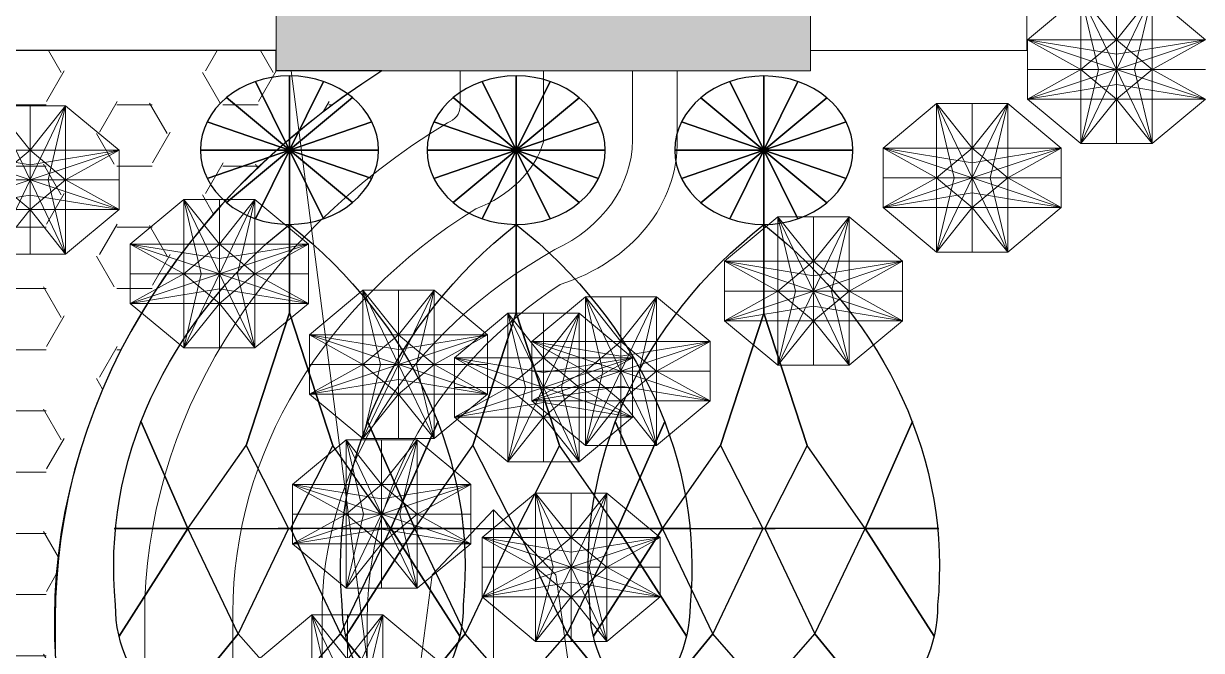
# Model space of a CAD drawing. Header units: inches. Extents: x 193287 to 241687, y 437648 to 550079.
# Drawn here: x 234515.65 to 234555.34, y 465389.94 to 465411.05 of the extents above; entities that cross this region are included whole.
import ezdxf

# ---------------------------------------------------------------- set-up
doc = ezdxf.new("R2010")
doc.units = ezdxf.units.IN
doc.header["$MEASUREMENT"] = 0
doc.linetypes.add('HIDDEN', pattern=[0.375, 0.25, -0.125])
doc.layers.add('CQ SPOT DETAIL DIMENSION', color=9, linetype='Continuous')
doc.layers.add('E-LITE-FIXT-NORM-CEILING', color=3, linetype='Continuous')

# ---------------------------------------------------------------- blocks, each defined once
blk = doc.blocks.new('CRYSTAL ALMOND')
at = {"color": 4}
for p, q in [((16643.04392548388, 3698.136794871885), (16650.69759413118, 3716.614385522109)), ((16650.69759413117, 3698.136794871885), (16643.04392548387, 3716.614385522109)), ((16650.69759413118, 3716.614385522109), (16643.04392548388, 3698.136794871885)), ((16643.04392548388, 3716.614385522107), (16650.69759413117, 3698.136794871882)), ((16646.87075980753, 3697.375590196999), (16646.87075980753, 3717.375590196996)), ((16646.87075980753, 3717.375590196996), (16646.87075980753, 3697.375590196999)), ((16639.79969199566, 3700.30452238513), (16653.94182761939, 3714.446658008861)), ((16653.94182761939, 3700.30452238513), (16639.79969199566, 3714.446658008861)), ((16653.9418276194, 3714.446658008863), (16639.79969199566, 3700.304522385133)), ((16639.79969199566, 3714.446658008863), (16653.94182761939, 3700.304522385132)), ((16637.63196448241, 3703.548755873348), (16656.10955513264, 3711.202424520648)), ((16656.10955513264, 3703.548755873345), (16637.63196448241, 3711.202424520647)), ((16656.10955513264, 3711.202424520646), (16637.63196448241, 3703.548755873344)), ((16637.63196448241, 3711.202424520648), (16656.10955513264, 3703.548755873346)), ((16636.87075980752, 3707.375590196996), (16656.87075980752, 3707.375590196996)), ((16656.87075980752, 3707.375590196996), (16636.87075980752, 3707.375590196996)), ((16627.19847976042, 3656.410555810113), (16648.12835971581, 3656.41055581011)), ((16666.54303985463, 3656.41055581011), (16645.61315989925, 3656.41055581011))]:
    blk.add_line(p, q, dxfattribs=at)
for points in [[(16646.87075980753, 3625.35748944595), (16646.87075980753, 3634.379865420907), (16641.13501732991, 3642.207152487384), (16635.47711062292, 3656.412236164359), (16630.17234510371, 3670.845049834504), (16635.47711062292, 3656.412236164359), (16642.00545440183, 3667.573356105111), (16646.87075980753, 3685.441208679175), (16646.87075980753, 3697.375590196993), (16646.87075980753, 3685.441208679175), (16642.00545440183, 3667.573356105111), (16646.75373299187, 3656.41055581011), (16641.13501732991, 3642.207152487384), (16633.58700076425, 3631.139002675256), (16641.13501732991, 3642.207152487384), (16635.47711062292, 3656.412236164359), (16627.73279780014, 3641.910013242532), (16635.47711062292, 3656.412236164359), (16627.19847976042, 3656.410555810113), (16646.75373299187, 3656.41055581011)], [(16646.87075980753, 3625.35748944595), (16646.87075980753, 3634.379865420907), (16652.60650228513, 3642.207152487384), (16658.26440899214, 3656.412236164357), (16663.56917451133, 3670.845049834504), (16658.26440899214, 3656.412236164357), (16651.73606521323, 3667.57335610511), (16646.87075980753, 3685.441208679175), (16646.87075980753, 3697.375590196993), (16646.87075980753, 3685.441208679175), (16651.73606521323, 3667.57335610511), (16646.98778662319, 3656.41055581011), (16652.60650228513, 3642.207152487384), (16660.1545188508, 3631.139002675254), (16652.60650228513, 3642.207152487384), (16658.26440899214, 3656.412236164357), (16666.00872181491, 3641.91001324253), (16658.26440899214, 3656.412236164357), (16666.54303985463, 3656.41055581011), (16646.98778662319, 3656.41055581011)]]:
    blk.add_lwpolyline(points, dxfattribs=at)
blk.add_circle((16646.87075980753, 3707.375590196996), 10, dxfattribs=at)
for centre, radius, start, end in [((16690.90522843881, 3651.250802662294), 63.76935355451035, 133.6718501951636, 184.618937128605), ((16602.83629117625, 3651.250802662295), 63.76935355451035, 355.3810628713922, 46.32814980483348), ((16647.91205246385, 3645.901307439538), 20.57019076600424, 179.4032131307408, 267.0983650391007), ((16645.8294671512, 3645.901307439538), 20.57019076600424, 272.9016349608965, 0.5967868692562939)]:
    blk.add_arc(centre, radius, start, end, dxfattribs=at)
blk = doc.blocks.new('COLIER')
at = {"color": 4, "lineweight": 0}
for p, q in [((8122.635369488113, 3313.727968507738), (8116.635369488116, 3307.727968507737)), ((8122.635369488116, 3313.727968507737), (8122.635369488116, 3293.727968507738)), ((8130.635369488116, 3313.727968507737), (8122.635369488113, 3313.727968507738)), ((8122.635369488113, 3313.727968507738), (8126.635369488113, 3307.727968507737)), ((8122.635369488116, 3313.727968507732), (8124.606836074135, 3303.727968507737)), ((8126.635369488117, 3303.727968507737), (8122.635369488113, 3313.727968507738)), ((8126.635369488117, 3313.727968507737), (8126.635369488117, 3293.727968507738)), ((8130.635369488119, 3313.727968507735), (8126.635369488117, 3307.727968507737)), ((8126.635369488112, 3303.727968507737), (8130.635369488119, 3313.727968507735)), ((8130.635369488116, 3313.72796850773), (8128.663902902094, 3303.727968507736)), ((8130.635369488116, 3313.727968507737), (8130.635369488116, 3293.727968507738)), ((8136.635369488116, 3307.727968507737), (8130.635369488116, 3313.727968507737)), ((8136.635369488116, 3307.727968507737), (8116.635369488116, 3307.727968507737)), ((8116.635369488116, 3307.727968507737), (8116.635369488116, 3299.727968507738)), ((8116.635369488113, 3307.727968507743), (8122.635369488113, 3303.727968507737)), ((8116.63536948812, 3307.72796850774), (8126.635369488113, 3305.756501921714)), ((8126.635369488112, 3303.727968507732), (8116.635369488113, 3307.727968507743)), ((8126.635369488117, 3307.727968507734), (8122.635369488113, 3303.727968507735)), ((8136.635369488114, 3307.72796850774), (8126.63536948812, 3305.756501921714)), ((8126.635369488123, 3303.727968507732), (8136.63536948812, 3307.727968507743)), ((8130.635369488116, 3303.72796850774), (8126.635369488117, 3307.727968507734)), ((8136.63536948812, 3307.727968507743), (8130.635369488123, 3303.727968507737)), ((8136.635369488116, 3299.727968507738), (8136.635369488116, 3307.727968507737)), ((8136.635369488116, 3303.727968507737), (8116.635369488116, 3303.727968507737)), ((8116.635369488113, 3299.727968507738), (8122.635369488113, 3303.727968507735)), ((8126.635369488112, 3303.727968507737), (8116.635369488113, 3299.727968507738)), ((8122.635369488116, 3293.727968507744), (8124.606836074135, 3303.727968507737)), ((8126.635369488117, 3303.727968507737), (8122.635369488113, 3293.727968507737)), ((8122.635369488113, 3303.727968507735), (8126.635369488117, 3299.727968507741)), ((8126.635369488112, 3303.727968507737), (8130.635369488119, 3293.72796850774)), ((8126.635369488123, 3303.727968507737), (8136.635369488123, 3299.727968507738)), ((8126.635369488117, 3299.727968507741), (8130.635369488123, 3303.727968507735)), ((8130.635369488116, 3293.727968507746), (8128.663902902094, 3303.72796850774)), ((8136.635369488123, 3299.727968507738), (8130.635369488123, 3303.727968507735)), ((8116.635369488116, 3299.727968507741), (8126.635369488112, 3301.699435093754)), ((8136.635369488116, 3299.727968507741), (8126.635369488123, 3301.699435093754)), ((8136.635369488116, 3299.727968507738), (8116.635369488116, 3299.727968507738)), ((8116.635369488116, 3299.727968507738), (8122.635369488116, 3293.727968507738)), ((8122.635369488113, 3293.727968507737), (8126.635369488113, 3299.727968507737)), ((8130.635369488119, 3293.72796850774), (8126.635369488117, 3299.727968507737)), ((8130.635369488114, 3293.727968507738), (8136.635369488116, 3299.727968507738)), ((8140.805288664615, 3296.674644288152), (8134.805288664616, 3290.674644288152)), ((8140.805288664616, 3296.674644288152), (8140.805288664616, 3276.674644288153)), ((8148.805288664616, 3296.674644288152), (8140.805288664615, 3296.674644288152)), ((8140.805288664615, 3296.674644288152), (8144.805288664612, 3290.674644288152)), ((8140.805288664616, 3296.674644288148), (8142.776755250634, 3286.674644288152)), ((8144.805288664619, 3286.674644288152), (8140.805288664615, 3296.674644288152)), ((8144.805288664619, 3296.674644288152), (8144.805288664619, 3276.674644288153)), ((8148.80528866462, 3296.67464428815), (8144.805288664619, 3290.674644288152)), ((8144.805288664612, 3286.674644288152), (8148.80528866462, 3296.67464428815)), ((8148.805288664616, 3296.674644288144), (8146.833822078596, 3286.674644288151)), ((8148.805288664616, 3296.674644288152), (8148.805288664616, 3276.674644288153)), ((8154.805288664616, 3290.674644288152), (8148.805288664616, 3296.674644288152)), ((8122.635369488116, 3293.727968507738), (8130.635369488114, 3293.727968507738)), ((8154.805288664616, 3290.674644288152), (8134.805288664616, 3290.674644288152)), ((8134.805288664616, 3290.674644288152), (8134.805288664616, 3282.674644288153)), ((8134.805288664615, 3290.674644288158), (8140.805288664612, 3286.674644288152)), ((8134.805288664622, 3290.674644288155), (8144.805288664612, 3288.703177702129)), ((8144.805288664612, 3286.674644288146), (8134.805288664615, 3290.674644288158)), ((8144.805288664619, 3290.674644288149), (8140.805288664612, 3286.67464428815)), ((8154.805288664616, 3290.674644288155), (8144.80528866462, 3288.703177702129)), ((8144.805288664622, 3286.674644288146), (8154.80528866462, 3290.674644288158)), ((8148.805288664616, 3286.674644288154), (8144.805288664619, 3290.674644288149)), ((8154.80528866462, 3290.674644288158), (8148.805288664624, 3286.674644288152)), ((8154.805288664616, 3282.674644288153), (8154.805288664616, 3290.674644288152)), ((8119.507125325277, 3289.505051814184), (8113.507125325281, 3283.505051814183)), ((8119.507125325284, 3289.505051814183), (8119.507125325284, 3269.505051814184)), ((8127.507125325282, 3289.505051814183), (8119.507125325277, 3289.505051814184)), ((8119.507125325277, 3289.505051814184), (8123.50712532528, 3283.505051814183)), ((8119.507125325284, 3289.505051814177), (8121.478591911296, 3279.505051814183)), ((8123.507125325282, 3279.505051814183), (8119.507125325277, 3289.505051814184)), ((8123.507125325282, 3289.505051814183), (8123.507125325282, 3269.505051814184)), ((8127.507125325285, 3289.505051814181), (8123.507125325282, 3283.505051814183)), ((8123.507125325274, 3279.505051814183), (8127.507125325285, 3289.505051814181)), ((8127.507125325282, 3289.505051814175), (8125.535658739259, 3279.505051814183)), ((8127.507125325282, 3289.505051814183), (8127.507125325282, 3269.505051814184)), ((8133.507125325282, 3283.505051814183), (8127.507125325282, 3289.505051814183)), ((8154.805288664616, 3286.674644288152), (8134.805288664616, 3286.674644288152)), ((8134.805288664612, 3282.674644288153), (8140.805288664612, 3286.67464428815)), ((8144.805288664612, 3286.674644288152), (8134.805288664612, 3282.674644288153)), ((8140.805288664616, 3276.674644288159), (8142.776755250634, 3286.674644288152)), ((8144.805288664619, 3286.674644288152), (8140.805288664615, 3276.674644288152)), ((8140.805288664612, 3286.67464428815), (8144.805288664619, 3282.674644288157)), ((8144.805288664612, 3286.674644288152), (8148.80528866462, 3276.674644288155)), ((8144.805288664622, 3286.674644288152), (8154.805288664624, 3282.674644288153)), ((8144.805288664619, 3282.674644288157), (8148.805288664624, 3286.67464428815)), ((8148.805288664616, 3276.67464428816), (8146.833822078596, 3286.674644288154)), ((8154.805288664624, 3282.674644288153), (8148.805288664624, 3286.67464428815)), ((8134.805288664616, 3282.674644288157), (8144.805288664612, 3284.646110874169)), ((8154.805288664616, 3282.674644288157), (8144.805288664622, 3284.646110874169)), ((8133.507125325282, 3283.505051814183), (8113.507125325281, 3283.505051814183)), ((8113.507125325281, 3283.505051814183), (8113.507125325281, 3275.505051814184)), ((8113.507125325281, 3283.505051814189), (8119.507125325275, 3279.505051814183)), ((8113.507125325285, 3283.505051814187), (8123.50712532528, 3281.533585228161)), ((8123.507125325274, 3279.505051814178), (8113.507125325281, 3283.505051814189)), ((8123.507125325282, 3283.505051814179), (8119.507125325275, 3279.505051814182)), ((8133.507125325278, 3283.505051814187), (8123.507125325285, 3281.533585228161)), ((8123.507125325287, 3279.505051814178), (8133.507125325285, 3283.505051814189)), ((8127.507125325282, 3279.505051814184), (8123.507125325282, 3283.505051814179)), ((8133.507125325285, 3283.505051814189), (8127.507125325287, 3279.505051814183)), ((8133.507125325282, 3275.505051814184), (8133.507125325282, 3283.505051814183)), ((8154.805288664616, 3282.674644288153), (8134.805288664616, 3282.674644288153)), ((8134.805288664616, 3282.674644288153), (8140.805288664616, 3276.674644288153)), ((8140.805288664615, 3276.674644288152), (8144.805288664612, 3282.674644288152)), ((8148.80528866462, 3276.674644288155), (8144.805288664619, 3282.674644288152)), ((8148.805288664616, 3276.674644288153), (8154.805288664616, 3282.674644288153)), ((8133.507125325282, 3279.505051814183), (8113.507125325281, 3279.505051814183)), ((8113.507125325275, 3275.505051814184), (8119.507125325275, 3279.505051814182)), ((8123.507125325274, 3279.505051814183), (8113.507125325275, 3275.505051814184)), ((8119.507125325284, 3269.505051814189), (8121.478591911296, 3279.505051814183)), ((8123.507125325282, 3279.505051814183), (8119.507125325277, 3269.505051814184)), ((8119.507125325275, 3279.505051814182), (8123.507125325282, 3275.505051814189)), ((8123.507125325274, 3279.505051814183), (8127.507125325285, 3269.505051814185)), ((8123.507125325287, 3279.505051814183), (8133.507125325287, 3275.505051814184)), ((8123.507125325282, 3275.505051814189), (8127.507125325287, 3279.505051814182)), ((8127.507125325282, 3269.505051814192), (8125.535658739259, 3279.505051814184)), ((8133.507125325287, 3275.505051814184), (8127.507125325287, 3279.505051814182)), ((8113.507125325281, 3275.505051814187), (8123.507125325274, 3277.476518400201)), ((8133.507125325282, 3275.505051814187), (8123.507125325287, 3277.476518400201)), ((8140.805288664616, 3276.674644288153), (8148.805288664616, 3276.674644288153)), ((8133.507125325282, 3275.505051814184), (8113.507125325281, 3275.505051814184)), ((8113.507125325281, 3275.505051814184), (8119.507125325284, 3269.505051814184)), ((8119.507125325277, 3269.505051814184), (8123.50712532528, 3275.505051814184)), ((8127.507125325285, 3269.505051814185), (8123.507125325282, 3275.505051814184)), ((8127.507125325278, 3269.505051814184), (8133.507125325282, 3275.505051814184)), ((8138.654357537393, 3267.092010030751), (8144.654357537393, 3273.09201003075)), ((8144.654357537393, 3273.09201003075), (8144.654357537393, 3253.092010030751)), ((8144.654357537393, 3273.09201003075), (8152.654357537395, 3273.09201003075)), ((8144.654357537389, 3273.09201003075), (8148.654357537393, 3267.092010030751)), ((8144.654357537393, 3273.092010030743), (8146.625824123415, 3263.092010030749)), ((8148.654357537399, 3263.092010030751), (8144.654357537389, 3273.09201003075)), ((8148.654357537393, 3273.09201003075), (8148.654357537393, 3253.092010030751)), ((8152.654357537395, 3273.09201003075), (8148.654357537395, 3267.092010030751)), ((8148.654357537393, 3263.092010030751), (8152.654357537395, 3273.09201003075)), ((8152.654357537392, 3273.092010030744), (8150.682890951376, 3263.092010030751)), ((8152.654357537392, 3273.09201003075), (8152.654357537392, 3253.092010030751)), ((8152.654357537395, 3273.09201003075), (8158.654357537392, 3267.092010030751)), ((8119.507125325284, 3269.505051814184), (8127.507125325278, 3269.505051814184))]:
    blk.add_line(p, q, dxfattribs=at)
blk = doc.blocks.new('COLIER4')
at = {"color": 4, "lineweight": 0}
for p, q in [((7937.090525319296, 3217.710904059848), (7931.090525319298, 3211.710904059847)), ((7937.0905253193, 3217.710904059847), (7937.0905253193, 3197.710904059848)), ((7937.090525319296, 3217.710904059848), (7941.090525319296, 3211.710904059847)), ((7937.0905253193, 3217.710904059841), (7939.061991905316, 3207.710904059847)), ((7941.0905253193, 3207.710904059847), (7937.090525319296, 3217.710904059848)), ((7941.0905253193, 3217.710904059847), (7941.0905253193, 3197.710904059848)), ((7945.090525319303, 3217.710904059845), (7941.0905253193, 3211.710904059847)), ((7941.090525319293, 3207.710904059847), (7945.090525319303, 3217.710904059845)), ((7945.0905253193, 3217.710904059839), (7943.119058733278, 3207.710904059847)), ((7945.0905253193, 3217.710904059847), (7945.0905253193, 3197.710904059848)), ((7951.0905253193, 3211.710904059847), (7945.0905253193, 3217.710904059847)), ((7951.0905253193, 3211.710904059847), (7931.090525319298, 3211.710904059847)), ((7931.090525319294, 3211.710904059853), (7937.090525319293, 3207.710904059847)), ((7931.090525319301, 3211.71090405985), (7941.090525319296, 3209.739437473825)), ((7941.090525319293, 3207.710904059843), (7931.090525319294, 3211.710904059853)), ((7941.0905253193, 3211.710904059843), (7937.090525319293, 3207.710904059844)), ((7951.090525319298, 3211.71090405985), (7941.090525319301, 3209.739437473825)), ((7941.090525319305, 3207.710904059843), (7951.090525319303, 3211.710904059853)), ((7945.0905253193, 3207.710904059848), (7941.0905253193, 3211.710904059843)), ((7951.090525319303, 3211.710904059853), (7945.090525319305, 3207.710904059847)), ((7951.0905253193, 3203.710904059847), (7951.0905253193, 3211.710904059847)), ((7951.0905253193, 3207.710904059847), (7931.090525319298, 3207.710904059847)), ((7931.090525319293, 3203.710904059847), (7937.090525319293, 3207.710904059844)), ((7941.090525319293, 3207.710904059847), (7931.090525319293, 3203.710904059847)), ((7937.0905253193, 3197.710904059853), (7939.061991905316, 3207.710904059847)), ((7941.0905253193, 3207.710904059847), (7937.090525319296, 3197.710904059847)), ((7937.090525319293, 3207.710904059844), (7941.0905253193, 3203.710904059851)), ((7941.090525319293, 3207.710904059847), (7945.090525319303, 3197.71090405985)), ((7941.090525319305, 3207.710904059847), (7951.090525319305, 3203.710904059847)), ((7941.0905253193, 3203.710904059851), (7945.090525319305, 3207.710904059844)), ((7945.0905253193, 3197.710904059855), (7943.119058733278, 3207.710904059848)), ((7951.090525319305, 3203.710904059847), (7945.090525319305, 3207.710904059844)), ((7931.090525319298, 3203.71090405985), (7941.090525319293, 3205.682370645865)), ((7951.0905253193, 3203.71090405985), (7941.090525319305, 3205.682370645865)), ((7951.0905253193, 3203.710904059847), (7931.090525319298, 3203.710904059847)), ((7931.090525319298, 3203.710904059847), (7937.0905253193, 3197.710904059848)), ((7937.090525319296, 3197.710904059847), (7941.090525319296, 3203.710904059847)), ((7945.090525319303, 3197.71090405985), (7941.0905253193, 3203.710904059847)), ((7945.090525319296, 3197.710904059848), (7951.0905253193, 3203.710904059847)), ((7953.312162246965, 3203.099616228423), (7947.312162246968, 3197.099616228423)), ((7953.312162246968, 3203.099616228421), (7953.312162246968, 3183.099616228422)), ((7961.312162246968, 3203.099616228421), (7953.312162246965, 3203.099616228423)), ((7953.312162246965, 3203.099616228423), (7957.312162246964, 3197.099616228423)), ((7953.312162246968, 3203.099616228416), (7955.283628832984, 3193.099616228423)), ((7957.312162246968, 3193.099616228423), (7953.312162246965, 3203.099616228423)), ((7957.312162246968, 3203.099616228421), (7957.312162246968, 3183.099616228422)), ((7961.31216224697, 3203.099616228421), (7957.312162246968, 3197.099616228423)), ((7957.312162246961, 3193.099616228423), (7961.31216224697, 3203.099616228421)), ((7961.312162246968, 3203.099616228414), (7959.340695660945, 3193.099616228421)), ((7961.312162246968, 3203.099616228421), (7961.312162246968, 3183.099616228422)), ((7967.312162246968, 3197.099616228423), (7961.312162246968, 3203.099616228421)), ((8059.130106372025, 3202.812017458412), (8053.130106372028, 3196.812017458412)), ((8059.130106372028, 3202.812017458412), (8059.130106372028, 3182.812017458412)), ((8067.130106372028, 3202.812017458412), (8059.130106372025, 3202.812017458412)), ((8059.130106372025, 3202.812017458412), (8063.130106372025, 3196.812017458412)), ((8059.130106372028, 3202.812017458406), (8061.101572958044, 3192.812017458412)), ((8063.130106372027, 3192.812017458412), (8059.130106372025, 3202.812017458412)), ((8063.130106372027, 3202.812017458412), (8063.130106372027, 3182.812017458412)), ((8067.130106372031, 3202.812017458409), (8063.130106372027, 3196.812017458412)), ((8063.130106372021, 3192.812017458412), (8067.130106372031, 3202.812017458409)), ((7937.0905253193, 3197.710904059848), (7945.090525319296, 3197.710904059848)), ((7967.312162246968, 3197.099616228423), (7947.312162246968, 3197.099616228423)), ((7947.312162246968, 3197.099616228423), (7947.312162246968, 3189.099616228423)), ((7947.312162246965, 3197.099616228427), (7953.312162246962, 3193.099616228423)), ((7947.31216224697, 3197.099616228426), (7957.312162246964, 3195.1281496424)), ((7957.312162246961, 3193.099616228416), (7947.312162246965, 3197.099616228427)), ((7957.312162246968, 3197.099616228418), (7953.312162246962, 3193.099616228419)), ((7967.312162246965, 3197.099616228426), (7957.312162246972, 3195.1281496424)), ((7957.312162246973, 3193.099616228416), (7967.312162246972, 3197.099616228427)), ((7961.312162246968, 3193.099616228423), (7957.312162246968, 3197.099616228418)), ((7967.312162246972, 3197.099616228427), (7961.312162246973, 3193.099616228423)), ((7967.312162246968, 3189.099616228423), (7967.312162246968, 3197.099616228423)), ((8073.130106372028, 3196.812017458412), (8053.130106372028, 3196.812017458412)), ((8053.130106372028, 3196.812017458412), (8053.130106372028, 3188.812017458412)), ((8053.130106372025, 3196.812017458417), (8059.130106372021, 3192.812017458412)), ((8053.13010637203, 3196.812017458415), (8063.130106372025, 3194.840550872389)), ((8063.130106372021, 3192.812017458406), (8053.130106372025, 3196.812017458417)), ((8063.130106372027, 3196.812017458408), (8059.130106372021, 3192.812017458409)), ((8073.130106372024, 3196.812017458415), (8063.130106372032, 3194.840550872389)), ((8063.130106372032, 3192.812017458406), (8073.130106372031, 3196.812017458417)), ((8067.130106372028, 3192.812017458412), (8063.130106372027, 3196.812017458408)), ((7967.312162246968, 3193.099616228423), (7947.312162246968, 3193.099616228423)), ((7947.312162246962, 3189.099616228423), (7953.312162246962, 3193.099616228419)), ((7957.312162246961, 3193.099616228423), (7947.312162246962, 3189.099616228423)), ((7953.312162246968, 3183.099616228428), (7955.283628832984, 3193.099616228423)), ((7957.312162246968, 3193.099616228423), (7953.312162246965, 3183.099616228422)), ((7953.312162246962, 3193.099616228419), (7957.312162246968, 3189.099616228426)), ((7957.312162246961, 3193.099616228423), (7961.31216224697, 3183.099616228424)), ((7957.312162246973, 3193.099616228423), (7967.312162246972, 3189.099616228423)), ((7957.312162246968, 3189.099616228426), (7961.312162246973, 3193.099616228419)), ((7961.312162246968, 3183.09961622843), (7959.340695660945, 3193.099616228423)), ((7967.312162246972, 3189.099616228423), (7961.312162246973, 3193.099616228419)), ((8073.130106372028, 3192.812017458412), (8053.130106372028, 3192.812017458412)), ((8053.130106372021, 3188.812017458412), (8059.130106372021, 3192.812017458409)), ((8063.130106372021, 3192.812017458412), (8053.130106372021, 3188.812017458412)), ((8059.130106372028, 3182.812017458418), (8061.101572958044, 3192.812017458412)), ((8063.130106372027, 3192.812017458412), (8059.130106372025, 3182.812017458412)), ((8059.130106372021, 3192.812017458409), (8063.130106372027, 3188.812017458416)), ((8063.130106372021, 3192.812017458412), (8067.130106372031, 3182.812017458414)), ((8063.130106372032, 3192.812017458412), (8073.130106372031, 3188.812017458412)), ((8063.130106372027, 3188.812017458416), (8067.130106372031, 3192.812017458409)), ((7947.312162246968, 3189.099616228426), (7957.312162246961, 3191.071082814439)), ((7967.312162246968, 3189.099616228426), (7957.312162246973, 3191.071082814439)), ((8037.864657836374, 3190.181760112687), (8031.864657836377, 3184.181760112687)), ((8037.864657836378, 3190.181760112686), (8037.864657836378, 3170.181760112687)), ((8045.86465783638, 3190.181760112686), (8037.864657836374, 3190.181760112687)), ((8037.864657836374, 3190.181760112687), (8041.864657836374, 3184.181760112687)), ((8037.864657836378, 3190.181760112682), (8039.836124422395, 3180.181760112687)), ((8041.864657836377, 3180.181760112687), (8037.864657836374, 3190.181760112687)), ((8041.864657836377, 3190.181760112686), (8041.864657836377, 3170.181760112687)), ((8045.86465783638, 3190.181760112685), (8041.864657836377, 3184.181760112687)), ((8041.864657836372, 3180.181760112687), (8045.86465783638, 3190.181760112685)), ((8045.86465783638, 3190.181760112679), (8043.893191250354, 3180.181760112687)), ((8045.86465783638, 3190.181760112686), (8045.86465783638, 3170.181760112687)), ((8051.864657836381, 3184.181760112687), (8045.86465783638, 3190.181760112686)), ((8053.130106372028, 3188.812017458416), (8063.130106372021, 3190.783484044429)), ((8073.130106372028, 3188.812017458416), (8063.130106372032, 3190.783484044429)), ((7967.312162246968, 3189.099616228423), (7947.312162246968, 3189.099616228423)), ((7947.312162246968, 3189.099616228423), (7953.312162246968, 3183.099616228422)), ((7953.312162246965, 3183.099616228422), (7957.312162246964, 3189.099616228423)), ((7961.31216224697, 3183.099616228424), (7957.312162246968, 3189.099616228423)), ((7961.312162246965, 3183.099616228423), (7967.312162246968, 3189.099616228423)), ((8073.130106372028, 3188.812017458412), (8053.130106372028, 3188.812017458412)), ((8053.130106372028, 3188.812017458412), (8059.130106372028, 3182.812017458412)), ((8059.130106372025, 3182.812017458412), (8063.130106372025, 3188.812017458412)), ((8067.130106372031, 3182.812017458414), (8063.130106372027, 3188.812017458412)), ((7971.12506038528, 3187.85413204115), (7965.125060385283, 3181.85413204115)), ((7971.125060385282, 3187.854132041149), (7971.125060385282, 3167.85413204115)), ((7979.125060385283, 3187.854132041149), (7971.12506038528, 3187.85413204115)), ((7971.12506038528, 3187.85413204115), (7975.125060385279, 3181.85413204115)), ((7971.125060385282, 3187.854132041144), (7973.0965269713, 3177.854132041149)), ((7975.125060385282, 3177.854132041149), (7971.12506038528, 3187.85413204115)), ((7975.125060385282, 3187.854132041149), (7975.125060385282, 3167.85413204115)), ((7979.125060385284, 3187.854132041147), (7975.125060385282, 3181.85413204115)), ((7975.125060385277, 3177.854132041149), (7979.125060385284, 3187.854132041147)), ((7979.125060385283, 3187.854132041142), (7977.153593799259, 3177.854132041149)), ((7979.125060385283, 3187.854132041149), (7979.125060385283, 3167.85413204115)), ((7985.125060385282, 3181.85413204115), (7979.125060385283, 3187.854132041149)), ((8051.864657836381, 3184.181760112687), (8031.864657836377, 3184.181760112687)), ((8031.864657836377, 3184.181760112687), (8031.864657836377, 3176.181760112687)), ((8031.864657836374, 3184.181760112692), (8037.86465783637, 3180.181760112687)), ((8031.864657836381, 3184.18176011269), (8041.864657836374, 3182.210293526664)), ((8041.864657836372, 3180.181760112681), (8031.864657836374, 3184.181760112692)), ((8041.864657836377, 3184.181760112683), (8037.86465783637, 3180.181760112684)), ((8051.864657836373, 3184.18176011269), (8041.864657836381, 3182.210293526664)), ((8041.864657836383, 3180.181760112681), (8051.864657836381, 3184.181760112692)), ((8045.86465783638, 3180.181760112688), (8041.864657836377, 3184.181760112683)), ((8051.864657836381, 3184.181760112692), (8045.864657836384, 3180.181760112687)), ((8051.864657836381, 3176.181760112687), (8051.864657836381, 3184.181760112687)), ((7953.312162246968, 3183.099616228422), (7961.312162246965, 3183.099616228423)), ((7985.125060385282, 3181.85413204115), (7965.125060385283, 3181.85413204115)), ((7965.125060385283, 3181.85413204115), (7965.125060385283, 3173.85413204115)), ((7965.12506038528, 3181.854132041155), (7971.125060385276, 3177.854132041149)), ((7965.125060385286, 3181.854132041153), (7975.125060385279, 3179.882665455127)), ((7975.125060385277, 3177.854132041144), (7965.12506038528, 3181.854132041155)), ((7975.125060385282, 3181.854132041145), (7971.125060385276, 3177.854132041147)), ((7985.12506038528, 3181.854132041153), (7975.125060385284, 3179.882665455127)), ((7975.125060385288, 3177.854132041144), (7985.125060385284, 3181.854132041155)), ((7979.125060385283, 3177.854132041151), (7975.125060385282, 3181.854132041145)), ((7985.125060385284, 3181.854132041155), (7979.125060385287, 3177.854132041149)), ((7985.125060385282, 3173.85413204115), (7985.125060385282, 3181.85413204115)), ((8059.130106372028, 3182.812017458412), (8067.130106372024, 3182.812017458414)), ((8051.864657836381, 3180.181760112687), (8031.864657836377, 3180.181760112687)), ((8031.86465783637, 3176.181760112687), (8037.86465783637, 3180.181760112684)), ((8041.864657836372, 3180.181760112687), (8031.86465783637, 3176.181760112687)), ((8037.864657836378, 3170.181760112693), (8039.836124422395, 3180.181760112687)), ((8041.864657836377, 3180.181760112687), (8037.864657836374, 3170.181760112687)), ((8037.86465783637, 3180.181760112684), (8041.864657836377, 3176.181760112691)), ((8041.864657836372, 3180.181760112687), (8045.86465783638, 3170.181760112689)), ((8041.864657836383, 3180.181760112687), (8051.864657836381, 3176.181760112687)), ((8041.864657836377, 3176.181760112691), (8045.864657836384, 3180.181760112684)), ((8045.86465783638, 3170.181760112695), (8043.893191250354, 3180.181760112688)), ((8051.864657836381, 3176.181760112687), (8045.864657836384, 3180.181760112684)), ((8017.749930542079, 3177.964188720402), (8011.749930542082, 3171.964188720402)), ((8017.749930542082, 3177.964188720402), (8017.749930542082, 3157.964188720403)), ((8025.749930542082, 3177.964188720402), (8017.749930542079, 3177.964188720402)), ((8017.749930542079, 3177.964188720402), (8021.749930542078, 3171.964188720402)), ((8017.749930542082, 3177.964188720396), (8019.721397128099, 3167.964188720402)), ((8021.749930542083, 3167.964188720402), (8017.749930542079, 3177.964188720402)), ((8021.749930542083, 3177.964188720402), (8021.749930542083, 3157.964188720403)), ((8025.749930542085, 3177.9641887204), (8021.749930542083, 3171.964188720402)), ((8021.749930542076, 3167.964188720402), (8025.749930542085, 3177.9641887204)), ((8025.749930542082, 3177.964188720395), (8023.77846395606, 3167.964188720401)), ((8025.749930542082, 3177.964188720402), (8025.749930542082, 3157.964188720403)), ((8031.749930542082, 3171.964188720402), (8025.749930542082, 3177.964188720402)), ((8031.864657836377, 3176.18176011269), (8041.864657836372, 3178.153226698704)), ((8051.864657836381, 3176.18176011269), (8041.864657836383, 3178.153226698704)), ((7985.125060385282, 3177.854132041149), (7965.125060385283, 3177.854132041149)), ((7965.125060385275, 3173.85413204115), (7971.125060385276, 3177.854132041147)), ((7975.125060385277, 3177.854132041149), (7965.125060385275, 3173.85413204115)), ((7971.125060385282, 3167.854132041155), (7973.0965269713, 3177.854132041149)), ((7975.125060385282, 3177.854132041149), (7971.12506038528, 3167.85413204115)), ((7971.125060385276, 3177.854132041147), (7975.125060385282, 3173.854132041154)), ((7975.125060385277, 3177.854132041149), (7979.125060385284, 3167.854132041152)), ((7975.125060385288, 3177.854132041149), (7985.125060385287, 3173.85413204115)), ((7975.125060385282, 3173.854132041154), (7979.125060385287, 3177.854132041147)), ((7979.125060385283, 3167.854132041158), (7977.153593799259, 3177.854132041151)), ((7985.125060385287, 3173.85413204115), (7979.125060385287, 3177.854132041147)), ((7992.755274657918, 3177.048049391507), (7986.755274657922, 3171.048049391507)), ((7992.755274657922, 3177.048049391507), (7992.755274657922, 3157.048049391507)), ((8000.755274657922, 3177.048049391507), (7992.755274657918, 3177.048049391507)), ((7992.755274657918, 3177.048049391507), (7996.755274657918, 3171.048049391507)), ((7992.755274657922, 3177.048049391502), (7994.726741243941, 3167.048049391507)), ((7996.755274657925, 3167.048049391507), (7992.755274657918, 3177.048049391507)), ((7996.755274657925, 3177.048049391507), (7996.755274657925, 3157.048049391507)), ((8000.755274657924, 3177.048049391505), (7996.755274657925, 3171.048049391507)), ((7996.755274657916, 3167.048049391507), (8000.755274657924, 3177.048049391505)), ((8000.755274657922, 3177.048049391499), (7998.783808071899, 3167.048049391506)), ((8000.755274657922, 3177.048049391507), (8000.755274657922, 3157.048049391507)), ((8006.755274657924, 3171.048049391507), (8000.755274657922, 3177.048049391507)), ((7965.125060385283, 3173.854132041153), (7975.125060385277, 3175.825598627167)), ((7985.125060385282, 3173.854132041153), (7975.125060385288, 3175.825598627167)), ((8051.864657836381, 3176.181760112687), (8031.864657836377, 3176.181760112687)), ((8031.864657836377, 3176.181760112687), (8037.864657836378, 3170.181760112687)), ((8037.864657836374, 3170.181760112687), (8041.864657836374, 3176.181760112687)), ((8045.86465783638, 3170.181760112689), (8041.864657836377, 3176.181760112687)), ((8045.864657836373, 3170.181760112689), (8051.864657836381, 3176.181760112687)), ((7985.125060385282, 3173.85413204115), (7965.125060385283, 3173.85413204115)), ((7965.125060385283, 3173.85413204115), (7971.125060385282, 3167.85413204115)), ((7971.12506038528, 3167.85413204115), (7975.125060385279, 3173.85413204115)), ((7979.125060385284, 3167.854132041152), (7975.125060385282, 3173.85413204115)), ((7979.125060385279, 3167.854132041151), (7985.125060385282, 3173.85413204115)), ((8031.749930542082, 3171.964188720402), (8011.749930542082, 3171.964188720402)), ((8011.749930542082, 3171.964188720402), (8011.749930542082, 3163.964188720403)), ((8011.749930542078, 3171.964188720407), (8017.749930542076, 3167.964188720402)), ((8011.749930542086, 3171.964188720405), (8021.749930542078, 3169.992722134379)), ((8021.749930542076, 3167.964188720396), (8011.749930542078, 3171.964188720407)), ((8021.749930542083, 3171.964188720398), (8017.749930542076, 3167.964188720399)), ((8031.74993054208, 3171.964188720405), (8021.749930542085, 3169.992722134379)), ((8021.749930542089, 3167.964188720396), (8031.749930542085, 3171.964188720407)), ((8025.749930542082, 3167.964188720403), (8021.749930542083, 3171.964188720398)), ((8031.749930542085, 3171.964188720407), (8025.749930542087, 3167.964188720402)), ((8031.749930542082, 3163.964188720403), (8031.749930542082, 3171.964188720402)), ((8006.755274657924, 3171.048049391507), (7986.755274657922, 3171.048049391507)), ((7986.755274657922, 3171.048049391507), (7986.755274657922, 3163.048049391508)), ((7986.755274657919, 3171.048049391512), (7992.755274657916, 3167.048049391507)), ((7986.755274657925, 3171.04804939151), (7996.755274657918, 3169.076582805484)), ((7996.755274657916, 3167.048049391501), (7986.755274657919, 3171.048049391512)), ((7996.755274657925, 3171.048049391504), (7992.755274657916, 3167.048049391504)), ((8006.755274657918, 3171.04804939151), (7996.755274657925, 3169.076582805484)), ((7996.755274657928, 3167.048049391501), (8006.755274657924, 3171.048049391512)), ((8000.755274657922, 3167.048049391508), (7996.755274657925, 3171.048049391504)), ((8006.755274657924, 3171.048049391512), (8000.755274657929, 3167.048049391507)), ((8006.755274657924, 3163.048049391508), (8006.755274657924, 3171.048049391507)), ((8037.864657836378, 3170.181760112687), (8045.864657836373, 3170.181760112689)), ((7971.125060385282, 3167.85413204115), (7979.125060385279, 3167.854132041151)), ((8031.749930542082, 3167.964188720402), (8011.749930542082, 3167.964188720402)), ((8011.749930542076, 3163.964188720403), (8017.749930542076, 3167.964188720399)), ((8021.749930542076, 3167.964188720402), (8011.749930542076, 3163.964188720403)), ((8017.749930542082, 3157.964188720407), (8019.721397128099, 3167.964188720402)), ((8021.749930542083, 3167.964188720402), (8017.749930542079, 3157.964188720403)), ((8017.749930542076, 3167.964188720399), (8021.749930542083, 3163.964188720406)), ((8021.749930542076, 3167.964188720402), (8025.749930542085, 3157.964188720404)), ((8021.749930542089, 3167.964188720402), (8031.749930542089, 3163.964188720403)), ((8021.749930542083, 3163.964188720406), (8025.749930542087, 3167.964188720399)), ((8025.749930542082, 3157.964188720411), (8023.77846395606, 3167.964188720403)), ((8031.749930542089, 3163.964188720403), (8025.749930542087, 3167.964188720399)), ((8006.755274657924, 3167.048049391507), (7986.755274657922, 3167.048049391507)), ((7986.755274657916, 3163.048049391508), (7992.755274657916, 3167.048049391504)), ((7996.755274657916, 3167.048049391507), (7986.755274657916, 3163.048049391508)), ((7992.755274657922, 3157.048049391513), (7994.726741243941, 3167.048049391507)), ((7996.755274657925, 3167.048049391507), (7992.755274657918, 3157.048049391507)), ((7992.755274657916, 3167.048049391504), (7996.755274657925, 3163.048049391511)), ((7996.755274657916, 3167.048049391507), (8000.755274657924, 3157.048049391509)), ((7996.755274657928, 3167.048049391507), (8006.755274657929, 3163.048049391508)), ((7996.755274657925, 3163.048049391511), (8000.755274657929, 3167.048049391504)), ((8000.755274657922, 3157.048049391515), (7998.783808071899, 3167.048049391508)), ((8006.755274657929, 3163.048049391508), (8000.755274657929, 3167.048049391504)), ((7986.755274657922, 3163.04804939151), (7996.755274657916, 3165.019515977524)), ((8006.755274657924, 3163.04804939151), (7996.755274657928, 3165.019515977524)), ((8011.749930542082, 3163.964188720405), (8021.749930542076, 3165.935655306419)), ((8031.749930542082, 3163.964188720405), (8021.749930542089, 3165.935655306419)), ((8031.749930542082, 3163.964188720403), (8011.749930542082, 3163.964188720403)), ((8011.749930542082, 3163.964188720403), (8017.749930542082, 3157.964188720403)), ((8017.749930542079, 3157.964188720403), (8021.749930542078, 3163.964188720402)), ((8025.749930542085, 3157.964188720404), (8021.749930542083, 3163.964188720402)), ((8025.74993054208, 3157.964188720403), (8031.749930542082, 3163.964188720403)), ((8006.755274657924, 3163.048049391508), (7986.755274657922, 3163.048049391508)), ((7986.755274657922, 3163.048049391508), (7992.755274657922, 3157.048049391507)), ((7992.755274657918, 3157.048049391507), (7996.755274657918, 3163.048049391507)), ((8000.755274657924, 3157.048049391509), (7996.755274657925, 3163.048049391507)), ((8000.755274657919, 3157.048049391509), (8006.755274657924, 3163.048049391508)), ((7992.755274657922, 3157.048049391507), (8000.755274657919, 3157.048049391509)), ((8017.749930542082, 3157.964188720403), (8025.74993054208, 3157.964188720403)), ((8004.053106571765, 3139.624207721495), (8011.064897274563, 3148.374207721495)), ((8004.053106571765, 3139.624207721495), (8011.064897274563, 3148.374207721495)), ((8011.064897274563, 3148.374207721495), (8017.9704754343, 3139.624207721496)), ((8011.064897274563, 3148.374207721495), (8017.9704754343, 3139.624207721496)), ((8017.9704754343, 3139.624207721496), (8011.064897274563, 3148.374207721495)), ((8011.064897274563, 3148.374207721495), (8011.064897274563, 3064.374207721494)), ((7997.345646370793, 3081.69774321984), (8004.053106571765, 3139.624207721495)), ((8017.9704754343, 3139.624207721496), (8024.16792517914, 3082.175445910185))]:
    blk.add_line(p, q, dxfattribs=at)
blk = doc.blocks.new('CH20')
h = blk.add_hatch(color=2)
h.set_gradient(color1=(255, 255, 0), color2=(168, 168, 0), one_color=1, tint=0.3300000131130219, name='INVCYLINDER')
h.paths.add_polyline_path([(308.5246487976256, -30), (248.5246487976255, -30), (248.5246487976219, -40), (308.5246487976219, -40)])
at = {"lineweight": 0, "true_color": 0xc6ecec}
h = blk.add_hatch(dxfattribs=at)
h.set_pattern_fill('HEX', color=254, scale=1.25, style=0)
h.set_pattern_definition([(0, (-8405.160711264965, -2014.935615918386), (0, 6.874074999999998), [3.96875, -7.9375]), (120, (-8405.160711264965, -2014.935615918386), (-5.953123577519512, -3.437037499999997), [3.968749999999996, -7.937499999999996]), (59.99999999999999, (-8401.191961264965, -2014.935615918386), (-5.953123577519512, 3.4370375), [3.96875, -7.9375])])
edge = h.paths.add_edge_path()
edge.add_line((100.2944475211225, -37.23601301018061), (103.7258352796379, -119.3550845054687))
edge.add_line((103.7258352796379, -119.3550845054669), (223.7373737373637, -119.3550845054633))
edge.add_arc((316.7851677191502, -114.1900978906742), 93.19103525344036, 127.2399966554766, 183.1771688079365, ccw=False)
edge.add_line((260.3901464266674, -39.99999999999818), (248.5246487976255, -39.99999999999818))
edge.add_line((248.5246487976255, -40), (248.5246487976255, -37.23601301018061))
edge.add_line((248.5246487976255, -37.23601301018061), (100.2944475211261, -37.23601301018061))
at = {"color": 2, "lineweight": 0}
for p, q in [((332.8363611036912, 2.763986989819386), (332.8363611036912, -37.23601301018061)), ((250.1781806597355, -40), (258.7373737373637, -119.3550845054669)), ((269.1555966095549, -44.7924139479419), (269.1555966095549, -40)), ((278.5472001239832, -49.57509163920803), (278.5472001239832, -40)), ((288.5447796741137, -49.35508450554698), (288.5447796741137, -40)), ((293.5435694491753, -49.24508093871736), (293.5435694491789, -40)), ((223.7373737373637, -113.7181307507016), (223.7373737373637, -119.3550845054651)), ((233.7373737373637, -113.7181307507016), (233.7373737373637, -119.3550845054669)), ((243.6415585385475, -112.9800441568513), (243.6415585385475, -119.3550845054669)), ((253.6712230712692, -113.7692827343216), (253.6712230712692, -119.4062364890851)), ((258.7373737373637, -113.7181307507016), (258.7373737373637, -119.3550845054669))]:
    blk.add_line(p, q, dxfattribs=at)
for points in [[(308.5246487976256, -37.23601301018061), (332.8363611036912, -37.23601301018061), (332.8363611036912, 2.763986989819386), (290.4632093733344, 2.763986989819386)], [(30, -37.23601301018061), (248.5246487976255, -37.23601301018061)]]:
    blk.add_lwpolyline(points, dxfattribs=at)
blk.add_lwpolyline([(248.5246487976255, -30), (308.5246487976256, -30), (308.5246487976256, -40), (248.5246487976255, -40)], close=True, dxfattribs=at)
at = {"color": 2}
blk.add_lwpolyline([(100.2944475211225, -37.23601301018061), (103.7258352796379, -119.3550845054669), (223.7373737373637, -119.3550845054651, -0.2490368428851134), (260.3901464266674, -39.99999999999818), (248.5246487976255, -40), (248.5246487976255, -37.23601301018061), (100.2944475211225, -37.23601301018061)], format="xyb", dxfattribs=at)
at = {"color": 2, "lineweight": 0}
for points in [[(223.7373737373637, -113.7181307507016, -0.2348852285535769), (260.3901464266674, -39.99999999999818, -0.2348852285535769)], [(233.7373737373637, -113.7181307507016, -0.2401167191056444), (267.7379424667088, -47.0000972480666, 0.3039794874185322), (269.1555966095549, -44.7924139479419)], [(243.6415585385475, -112.9800441568513, -0.2368782024183577), (270.9420956398244, -58.58781076256672, 0.223576164759037), (278.5472001239832, -49.57509163920803)], [(253.6712230712692, -113.7692827343198, -0.2524426811678171), (279.8208517930325, -64.08236785774534, 0.2686126657570143), (288.5447796741137, -49.35508450554698)], [(258.7373737373637, -113.7181307507016, -0.2283689829224925), (280.3928730209227, -68.77745420726205, 0.3173351274688054), (293.5435694491753, -49.24508093871736)]]:
    blk.add_lwpolyline(points, format="xyb", dxfattribs=at)
at = {"color": 2, "xscale": -1}
for name, p in [('COLIER4', (8283.991326493204, -3247.508419925245)), ('COLIER', (8405.160711264969, -3386.374570077234))]:
    blk.add_blockref(name, p, dxfattribs=at)
at = {"color": 2, "lineweight": 0, "xscale": -1, "rotation": 359.988456696745}
for p in [(16896.35425911131, -3761.403941960872), (16921.82220183134, -3761.409072952949), (16949.63805834619, -3761.414676976052)]:
    blk.add_blockref('CRYSTAL ALMOND', p, dxfattribs=at)
blk = doc.blocks.new('CH21')
at = {"color": 2, "lineweight": 0, "xscale": 1.199999999999999}
blk.add_blockref('CH20', (-28212.40102377517, 10805.44947337786), dxfattribs=at)
blk = doc.blocks.new('SMDS')
at = {"layer": 'E-LITE-FIXT-NORM-CEILING', "linetype": 'HIDDEN', "xscale": 0.25, "yscale": 0.25, "zscale": 0.25}
blk.add_blockref('CH21', (391895.0770739196, 476521.5739663898), dxfattribs=at)

msp = doc.modelspace()

# ---------------------------------------------------------------- block references
at = {"layer": 'CQ SPOT DETAIL DIMENSION'}
msp.add_blockref('SMDS', (-150392.3675674785, -13803.48223888048), dxfattribs=at)

doc.saveas('drawing.dxf')
